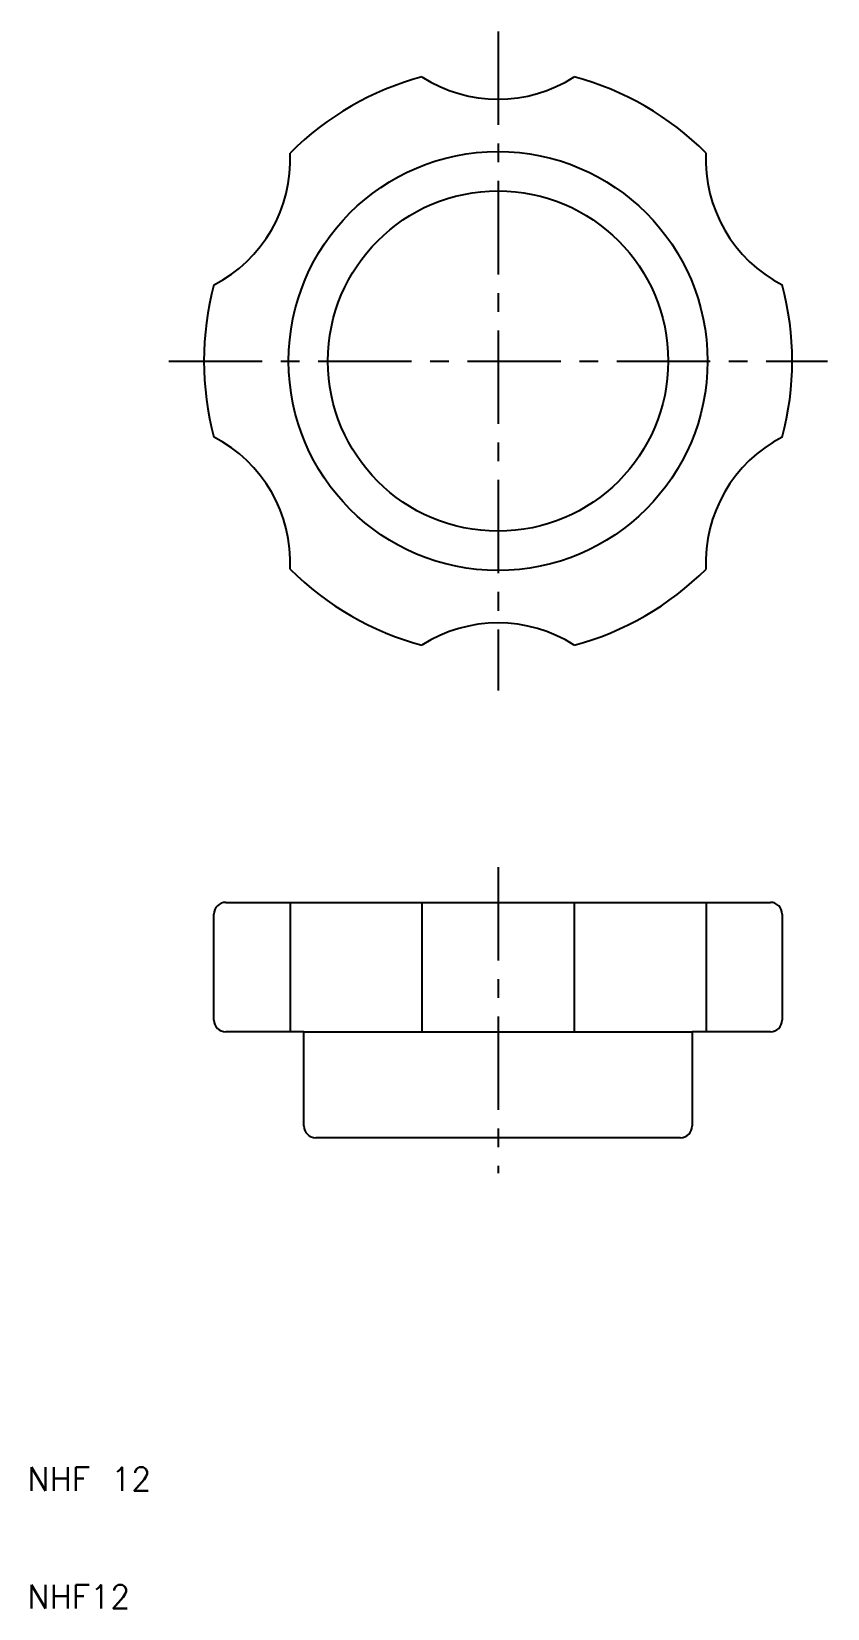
# Model space of a CAD drawing. Extents: x 10 to 78, y 10 to 144.
import ezdxf

# ---------------------------------------------------------------- set-up
doc = ezdxf.new("R2010")
doc.units = 0
doc.header["$LTSCALE"] = 0.25
doc.linetypes.add('CENTER', pattern=[50.8, 31.75, -6.35, 6.35, -6.35])
doc.layers.get('0').update_dxf_attribs({"linetype": 'CONTINUOUS'})
doc.layers.add('CENTER', color=1, linetype='CENTER')
doc.styles.get("Standard").update_dxf_attribs({"font": 'txt.shx', "bigfont": 'extfont.shx'})

msp = doc.modelspace()

# ---------------------------------------------------------------- linework, layer by layer
for p, q in [((26.85, 70), (32.32, 70)), ((32.32, 70), (73.15, 70)), ((32.32, 70), (32.32, 59)), ((43.53, 70), (43.53, 59)), ((56.47, 70), (56.47, 59)), ((67.68, 70), (67.68, 59)), ((25.85, 60), (25.85, 69)), ((74.15, 69), (74.15, 60)), ((33.5, 59), (26.85, 59)), ((33.5, 51), (33.5, 59)), ((33.5, 59), (66.5, 59)), ((66.5, 59), (66.5, 51)), ((73.15, 59), (66.5, 59)), ((65.5, 50), (34.5, 50))]:
    msp.add_line(p, q)
for radius in [17.8, 14.46]:
    msp.add_circle((50, 116), radius)
for centre, radius, start, end in [((50, 116), 25, 105, 135), ((50, 150.23), 11.98, 237.3014, 302.6986), ((50, 116), 25, 45, 75), ((20.36, 133.11), 11.98, 297.3014, 2.6986), ((79.64, 133.11), 11.98, 177.3014, 242.6986), ((50, 116), 25, 165, 195), ((50, 116), 25, 345, 15), ((20.36, 98.89), 11.98, 357.3014, 62.6986), ((79.64, 98.89), 11.98, 117.3014, 182.6986), ((50, 116), 25, 225, 255), ((50, 116), 25, 285, 315), ((50, 81.77), 11.98, 57.3014, 122.6986), ((26.85, 69), 1, 90, 180), ((73.15, 69), 1, 0, 90), ((26.85, 60), 1, 180, 270), ((73.15, 60), 1, 270, 0), ((34.5, 51), 1, 180, 270), ((65.5, 51), 1, 270, 0)]:
    msp.add_arc(centre, radius, start, end)
at = {"layer": 'CENTER', "color": 1, "linetype": 'CENTER'}
for p, q in [((50, 144), (50, 88)), ((22, 116), (78, 116)), ((50, 73), (50, 47))]:
    msp.add_line(p, q, dxfattribs=at)

# ---------------------------------------------------------------- texts
for s, p in [('NHF 12', (10, 20)), ('NHF12', (10, 10))]:
    msp.add_text(s, height=2).set_placement(p)

doc.saveas('drawing.dxf')
